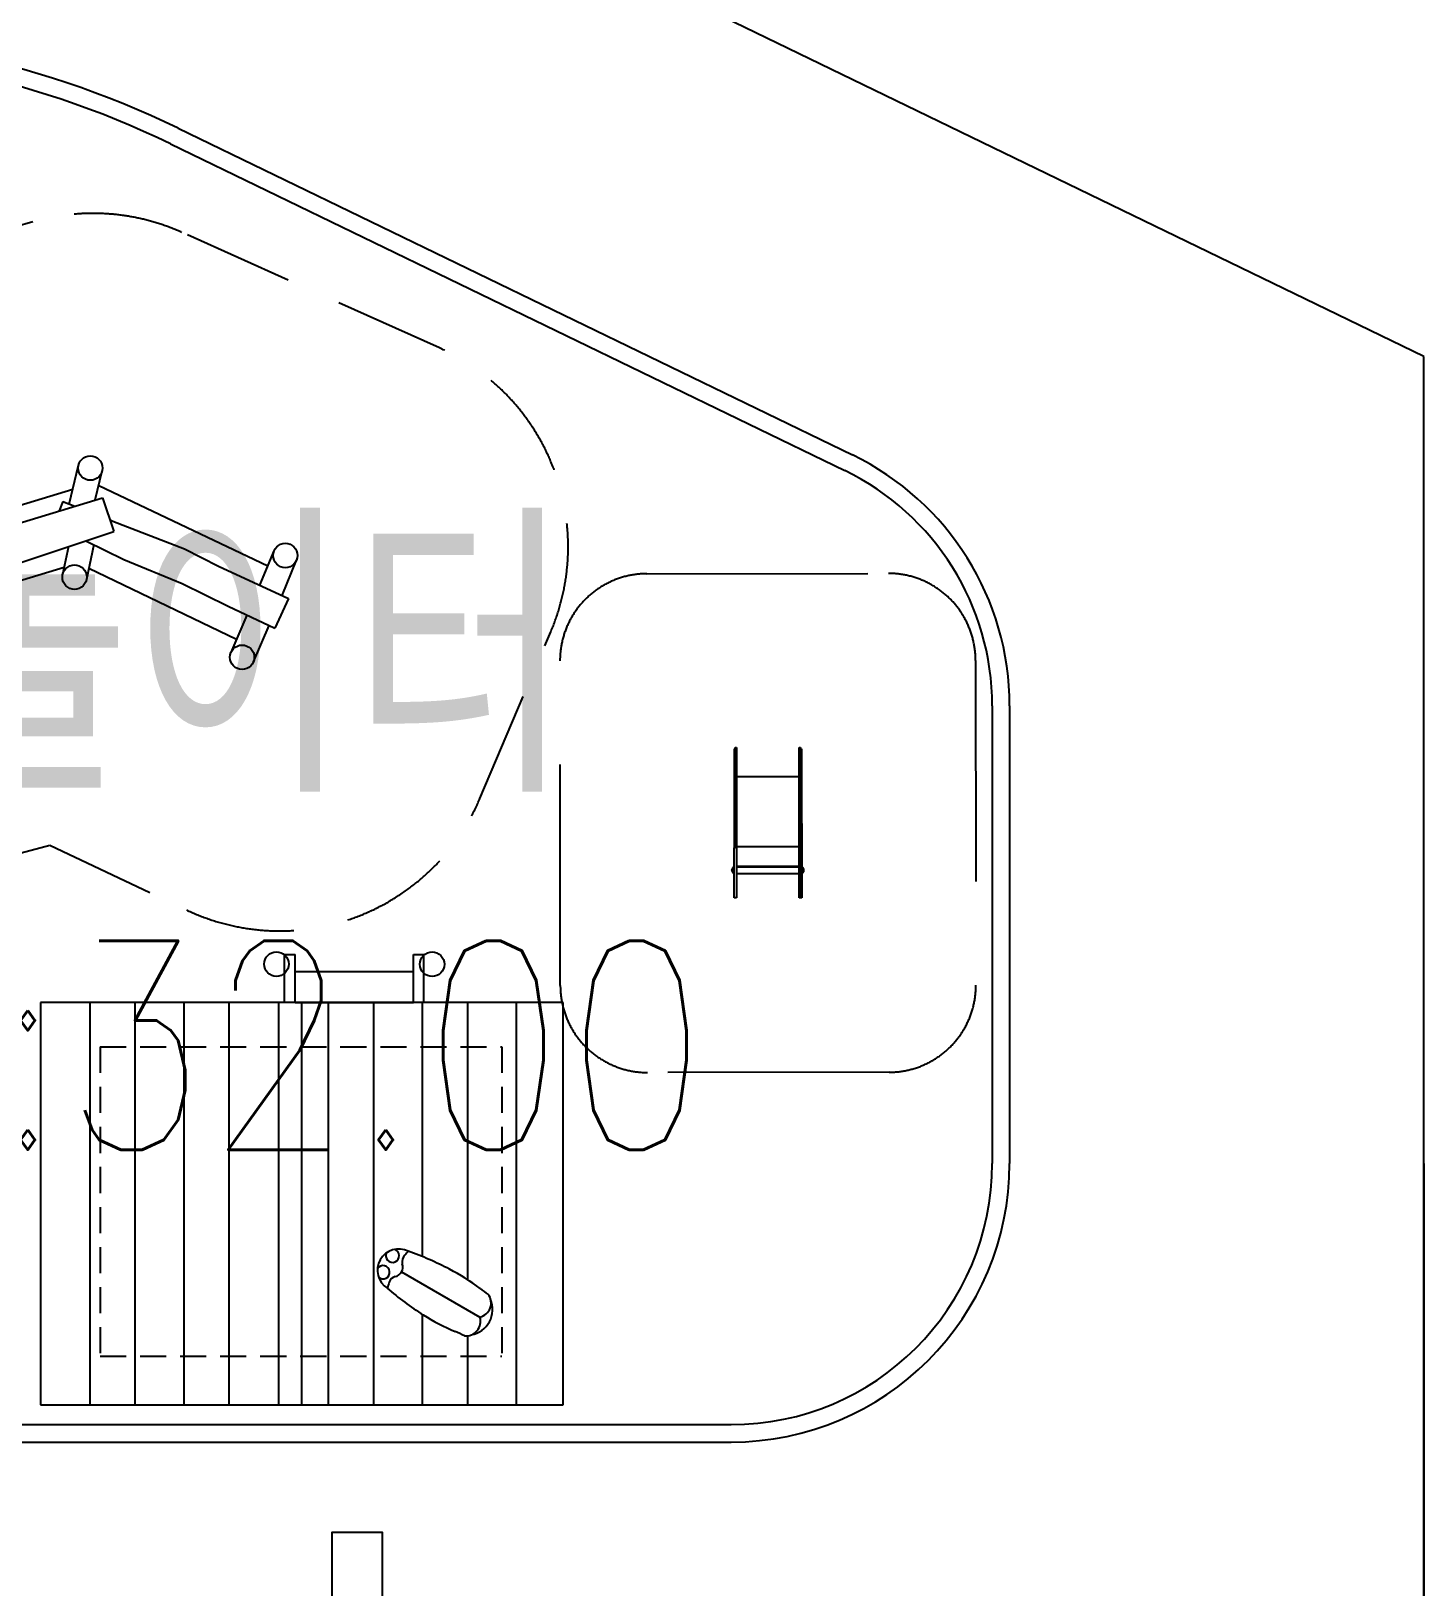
# Model space of a CAD drawing. Header units: millimetres. Extents: x 1145859089 to 1147511753, y -1047484727 to -1047247487.
# Drawn here: x 1147324021 to 1147332022, y -1047312631 to -1047303698 of the extents above; entities that cross this region are included whole.
import ezdxf
from ezdxf.xclip import XClip

# ---------------------------------------------------------------- set-up
doc = ezdxf.new("R2010")
doc.units = ezdxf.units.MM
doc.header["$LTSCALE"] = 100
doc.header["$MEASUREMENT"] = 0
doc.header["$XCLIPFRAME"] = 2
for name, pattern in [('단지배치도$0$HID', [2.3, 1.5, -0.8]), ('단지배치도$0$HIDDEN', [9.525, 6.35, -3.175]), ('단지배치도$0$HIDDENX2', [0.75, 0.5, -0.25])]:
    doc.linetypes.add(name, pattern=pattern)
doc.layers.get('0').update_dxf_attribs({"linetype": 'CONTINUOUS'})
for name, color, linetype in [('0-BLOCK', 2, 'CONTINUOUS'), ('XREF', 135, 'CONTINUOUS'), ('단지배치도$0$S240910', 33, 'CONTINUOUS'), ('단지배치도$0$W240910', 135, 'CONTINUOUS')]:
    doc.layers.add(name, color=color, linetype=linetype)
doc.styles.add('단지배치도$0$WS1', font='romans.shx', dxfattribs={"width": 0.8, "bigfont": 'whgtxt.shx'})

# ---------------------------------------------------------------- blocks, each defined once
blk = doc.blocks.new('단지배치도$0$zw$9902')
at = {"layer": '단지배치도$0$W240910'}
for p, q in [((71750, 65803.3, 0), (54040.1, 74380.7, 0)), ((64594.1, 67113.6, 0), (68467.6, 65237.6, 0)), ((64594.1, 67113.6, 0), (68467.6, 65237.6, 0)), ((64550.5, 67023.6, 0), (68424, 65147.6, 0)), ((71750, 61170, 0), (71750, 65803.3, 0)), ((63968.5, 64956), (64021.1, 65178.5)), ((64118, 64979.8), (64157.3, 65146.3)), ((62584.4, 64615.7, -333088), (63988.8, 65041.8, -333088)), ((64137.7, 65063), (65109.1, 64600.3)), ((62408.6, 64457.4, -333088), (64159.1, 64992.4, -333088)), ((63964.1, 64711.8), (63930.2, 64550.5)), ((64109.5, 64722.6), (64067.2, 64521.7)), ((65063.5, 64489.7), (65144.8, 64687.1)), ((62348.2, 64115.9, -333088), (63939.1, 64592.8, -333088)), ((64081.1, 64587.8, -333088), (64929.1, 64179.7, -333088)), ((65190.8, 64431.2), (65274.3, 64633.7)), ((65227.6, 64414.2, -333088), (65150.2, 64242.8, -333088)), ((64988, 64318.7), (64896.8, 64103.5)), ((65114.9, 64259.3), (65025.7, 64048.9)), ((69270.2, 63797.6, 0), (69270.2, 61170, 0)), ((69370.2, 63797.6, 0), (69370.2, 61170, 0)), ((71750, 57970, 0), (71750, 63797.6, 0)), ((65205.7, 62093.1), (65205.7, 62368.6)), ((65205.7, 62366.3), (65205.7, 62368.6)), ((65205.7, 62368.6), (65265.7, 62368.6)), ((65265.7, 62093.1), (65265.7, 62368.6)), ((65945.7, 62093.1), (65945.7, 62368.6)), ((65945.7, 62368.6), (66005.7, 62368.6)), ((66005.7, 62093.1), (66005.7, 62368.6)), ((66005.7, 62365.8), (66005.7, 62368.6)), ((65265.7, 62271.6), (65945.7, 62271.6)), ((66804.8, 62093.1), (63803.3, 62093.1)), ((63803.3, 62093.1), (63803.3, 59783.6)), ((64085.8, 62093.1), (64085.8, 59783.6)), ((64345.4, 62093.1), (64345.4, 59783.6)), ((64625.8, 62093.1), (64625.8, 59783.6)), ((64885.4, 62093.1), (64885.4, 59783.6)), ((65170.9, 62093.1), (65170.9, 59783.6)), ((65265.7, 62093.1), (65945.7, 62093.1)), ((65304.1, 59783.6), (65304.1, 62093.1)), ((65456.4, 62093.1), (65456.4, 59783.6)), ((65716, 62093.1), (65716, 59783.6)), ((65996.4, 62093.1), (65996.4, 60634.8)), ((66256, 62093.1), (66256, 60502)), ((66536.4, 62093.1), (66536.4, 59783.6)), ((66804.8, 59783.6), (66804.8, 62093.1)), ((71750, 61170, 0), (71750, 54970, 0)), ((65876.2, 60547.2), (66327.4, 60287.1)), ((65996.4, 60303.8), (65996.4, 59783.6)), ((66256, 60180.1), (66256, 59783.6)), ((63803.3, 59783.6), (66804.8, 59783.6)), ((58740.3, 59670, 0), (67770.2, 59670, 0)), ((58740.3, 59670, 0), (67770.2, 59670, 0)), ((58740.3, 59570, 0), (67770.2, 59570, 0)), ((58740.3, 59570, 0), (67770.2, 59570, 0))]:
    blk.add_line(p, q, dxfattribs=at)
at = {"layer": '단지배치도$0$W240910', "linetype": '단지배치도$0$HIDDEN'}
for p, q in [((63759.2, 66576.2), (63168.8, 66406.6)), ((66095.4, 65851.9), (64615.7, 66515.4)), ((66327.8, 63265.8), (66734.4, 64222.4)), ((62481.4, 62632.1), (63857.2, 62998)), ((63857.2, 62998), (64641, 62625.7))]:
    blk.add_line(p, q, dxfattribs=at)
at = {"layer": '단지배치도$0$W240910', "linetype": 'Continuous'}
for p, q in [((63931.1, 64970.7, -333088), (63910.2, 64916.3, -333088)), ((63931.1, 64970.7, -333088), (63999.9, 64943.7, -333088)), ((64159.1, 64992.4, -333088), (64224.7, 64799, -333088)), ((64202.6, 64864.2, -333088), (64219.6, 64857.5, -333088)), ((64219.6, 64857.5, -333088), (64630.3, 64697.9, -333088)), ((63609, 64592.9, -333088), (64224.7, 64799, -333088)), ((64063.7, 64745.1, -333088), (64281.5, 64638.2, -333088)), ((64630.3, 64697.9, -333088), (64825.3, 64599.3, -333088)), ((64281.5, 64638.2, -333088), (64617.4, 64499.4, -333088)), ((64825.3, 64599.3, -333088), (65227.6, 64414.2, -333088)), ((64617.4, 64499.4, -333088), (64881.5, 64368.5, -333088)), ((64881.5, 64368.5, -333088), (65150.2, 64242.8, -333088))]:
    blk.add_line(p, q, dxfattribs=at)
at = {"layer": '단지배치도$0$W240910', "linetype": '단지배치도$0$HIDDENX2', "ltscale": 100}
for p, q in [((68161, 63390, 0), (67801.4, 63389.6, 0)), ((67801.9, 62989.8, 0), (68161.5, 62990.2, 0)), ((67801.9, 62989.6, 0), (68161.5, 62990, 0)), ((68161.6, 62874.4, 0), (67802, 62874, 0)), ((68161.6, 62871.2, 0), (67802, 62870.7, 0)), ((68161.7, 62833.1, 0), (67802.1, 62832.6, 0))]:
    blk.add_line(p, q, dxfattribs=at)
at = {"layer": '단지배치도$0$W240910', "linetype": '단지배치도$0$HID'}
for p, q in [((64145.4, 61839.6), (64145.4, 60062.5)), ((64145.4, 61839.6), (66453, 61839.6)), ((66453, 61839.6), (66453, 60062.5)), ((64145.4, 60062.5), (66453, 60062.5))]:
    blk.add_line(p, q, dxfattribs=at)
at = {"layer": '단지배치도$0$W240910', "linetype": '단지배치도$0$HIDDEN', "ltscale": 2, "elevation": 0}
blk.add_lwpolyline([(67289.8, 61691.8, -0.414214), (66789.2, 62191.3), (66787.1, 64055.3, -0.414214), (67286.5, 64555.8), (68674.1, 64557.4, -0.414214), (69174.7, 64058), (69176.8, 62193.9, -0.414214), (68677.4, 61693.4)], format="xyb", close=True, dxfattribs=at)
at = {"layer": '단지배치도$0$W240910', "linetype": '단지배치도$0$HIDDENX2', "ltscale": 100, "elevation": 0}
for points in [[(67793.3, 63550.6), (67787.3, 63550.6), (67787.9, 62982.7)], [(67793.9, 62982.7), (67793.2, 63558.2), (67801.2, 63558.2), (67802.2, 62694.2), (67788.2, 62694.2), (67787.9, 62982.7), (67793.9, 62982.7)], [(68168.9, 63551), (68174.9, 63551), (68175.8, 62694.6), (68161.8, 62694.6), (68160.8, 63558.6), (68168.8, 63558.6), (68169.5, 62983.1)], [(67793.5, 63361.9), (67789.5, 63361.9), (67789.3, 63474), (67793.3, 63474)], [(68168.9, 63474.5), (68172.9, 63474.5), (68173.1, 63362.3), (68169.1, 63362.3)], [(67793.7, 63199.7), (67789.7, 63199.7), (67789.5, 63311.9), (67793.5, 63311.9)], [(68169.1, 63312.3), (68173.1, 63312.3), (68173.3, 63200.2), (68169.3, 63200.2)], [(67789.8, 63044.9), (67789.7, 63157), (67793.7, 63157)], [(68169.3, 63157.5), (68173.3, 63157.5), (68173.4, 63045.3)], [(68175.5, 62983.1), (68169.5, 62983.1), (68169.8, 62694.6)], [(67775, 62853.3), (67774.9, 62854.9), (67774.9, 62854.9)]]:
    blk.add_lwpolyline(points, dxfattribs=at)
blk.add_lwpolyline([(67788.1, 62834.4, -0.336961), (67774.9, 62851.7), (67774.9, 62851.7, -0.336631), (67788, 62869)], format="xyb", dxfattribs=at)
at = {"layer": '단지배치도$0$W240910'}
for centre, radius in [((64089.2, 65162.4), 70), ((65209.6, 64660.4), 70), ((63998.7, 64536.1), 70), ((64961.3, 64076.2), 70), ((65158.5, 62314.1), 70.4), ((66053, 62313.7), 70.4)]:
    blk.add_circle(centre, radius, dxfattribs=at)
for centre, radius, start, end in [((62240.3, 62253.7, 0), 5400, 64.15784, 180), ((62240.3, 62253.7, 0), 5300, 64.15784, 180), ((67770.2, 63797.6, 0), 1600, 0, 64.15784), ((67770.2, 63797.6, 0), 1500, 0, 64.15784), ((67770.2, 61170, 0), 1500, 270, 0), ((67770.2, 61170, 0), 1600, 270, 0), ((65860.5, 60556.5), 122.3, 63.08708, 238.1168), ((65825.4, 60639.7), 38.3, 152.06042, 73.71724), ((66264.2, 60329.1), 484.3, 135.98361, 139.47957), ((65282, 58888.2), 1887.1, 62.51476, 70.37278), ((65770.8, 60544.9), 38.3, 226.35654, 148.01336), ((65836.1, 60574.6), 48.6, 325.71235, 21.51658), ((65935.2, 60604.7), 55.3, 135.1174, 192.8555), ((66264.2, 60329.1), 484.3, 160.85835, 165.22027), ((65850.9, 60475.7), 45.9, 104.17877, 164.59034), ((65832.4, 60568.3), 48.6, 278.55721, 334.36143), ((65578.8, 59463), 1240.2, 52.82547, 62.41974), ((67014.2, 61892.8), 1887.1, 229.70101, 237.55902), ((66250.7, 60332.3), 149.5, 280.11385, 22.55783), ((66308.1, 60368.3), 83.5, 283.42675, 36.02929), ((66830.7, 61107), 826.2, 232.53716, 236.57511), ((66665.4, 61348), 1240.2, 237.65404, 247.24832), ((66247.5, 60263.2), 83.5, 264.04449, 16.64703), ((65870.1, 59440.7), 826.2, 63.49867, 67.53662)]:
    blk.add_arc(centre, radius, start, end, dxfattribs=at)
at = {"layer": '단지배치도$0$W240910', "linetype": '단지배치도$0$HIDDEN'}
for centre, start, end in [((64104.3, 65374.8), 65.84883, 106.02856), ((65584, 64711.4), 336.97409, 65.84883), ((65177.4, 63754.8), 244.58974, 336.97409)]:
    blk.add_arc(centre, 1250, start, end, dxfattribs=at)
at = {"layer": '단지배치도$0$W240910', "linetype": '단지배치도$0$HIDDENX2', "ltscale": 100}
for centre, start, end in [((67792.8, 62855, 0), 105.5774, 180.01472), ((68170.8, 62855.4, 0), 354.81388, 74.55193), ((68170.8, 62852.1, 0), 285.57741, 74.55193)]:
    blk.add_arc(centre, 17.9, start, end, dxfattribs=at)
at = {"layer": '단지배치도$0$S240910', "style": '단지배치도$0$WS1', "width": 0.8}
for s, height, p in [('어린이놀이터', 1500, (59240.6, 63302.8)), ('FH:32.00', 1200, (61878.1, 61247.9))]:
    blk.add_text(s, height=height, dxfattribs=at).set_placement(p)
blk = doc.blocks.new('단지배치도')
blk.add_blockref('단지배치도$0$zw$9902', (141034.2, 142437.2))
blk = doc.blocks.new('A$C25F07BB0')
at = {"layer": '0-BLOCK', "color": 6}
blk.add_line((0, 0), (0, 7822), dxfattribs=at)
blk.add_lwpolyline([(217, 7822), (-217, 7822), (-217, 9504), (217, 9504)], close=True, dxfattribs=at)

msp = doc.modelspace()

# ---------------------------------------------------------------- block references
at = {"layer": '0-BLOCK', "xscale": -0.6666666666666666, "yscale": 0.6666666666666666, "zscale": 0.6666666666666666, "rotation": 1.276583316331223e-05}
msp.add_blockref('A$C25F07BB0', (1147325894.265476, -1047318654.719807, 0), dxfattribs=at)
at = {"layer": 'XREF'}
ref = msp.add_blockref('단지배치도', (1147119237.834579, -1047513806.462535), dxfattribs=at)
XClip(ref).set_block_clipping_path([(72982.4064819524, 34919.7593965302), (360382.4067475507, 255319.7593436702)])

doc.saveas('drawing.dxf')
